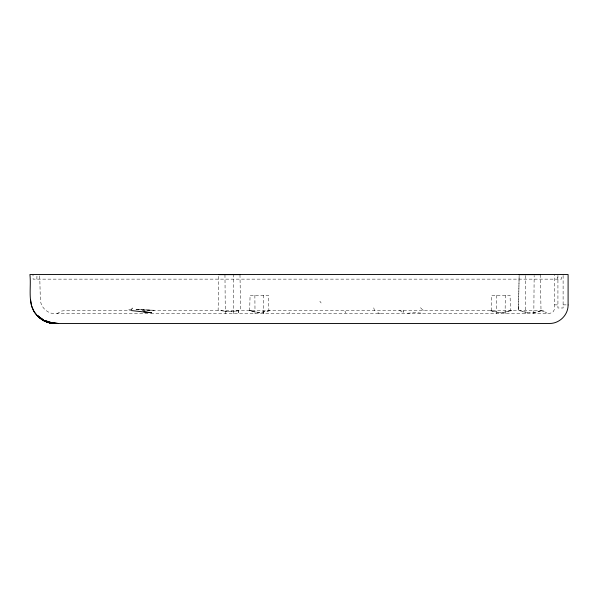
<?xml version="1.0" encoding="UTF-8"?>
<svg xmlns="http://www.w3.org/2000/svg" width="598" height="598" viewBox="0 0 598 598"><rect width="100%" height="100%" fill="white"/><g stroke="black" fill="none" stroke-linecap="round" stroke-linejoin="round"><path stroke-width="0.45" stroke-dasharray="2.99 2.24" d="M233.429 313.681L233.773 274.632M263.516 313.681L263.673 295.285M505.116 313.681L505.28 295.285M533.82 313.681L534.156 275.566M218.121 310.743L218.748 274.632M36.874 279.139L36.994 274.534M249.665 310.743L250.076 295.285L268.472 295.285L268.876 310.743M491.272 310.743L491.676 295.285L510.072 295.285L510.475 310.743M561.5 277.091L561.432 279.139L33.099 279.139L32.98 274.534M132.038 308.299L131.665 309.413L133.324 307.103M56.967 313.681L61.392 311.087L63.956 310.743L131.074 310.743M540.375 274.632L541.011 310.811C534.141 313.494 526.636 313.203 519.782 310.743L529.761 312.866M541.011 310.811L538.155 311.678M510.722 310.811L500.877 312.918L490.255 310.743L500.989 312.918L511.492 310.743L509.548 310.743M269.78 310.743L259.824 312.605L249.157 310.743L251.878 310.743M536.167 312.081L531.211 312.791M407.537 313.24L415.304 312.59L422.973 313.27M491.055 310.818L492.199 310.743M250.016 310.811L251.182 310.743M554.495 304.868L557.927 304.868M563.107 304.868L566.433 304.868M142.077 310.743L540.951 310.743L543.515 311.087L547.94 313.681M147.938 313.681L55.009 313.681C47.294 313.726 40.5 307.095 40.343 299.381L39.692 274.534M150.703 313.681L549.114 313.681L552.918 312.104L554.316 309.689L554.495 274.534M128.772 309.383L132.352 309.472M135.925 309.562L154.209 310.242L136.038 309.629L151.421 310.175M267.829 310.743L269.003 310.811L259.27 312.605L250.726 310.938M542.894 311.005L543.515 311.087L540.951 310.743L543.515 311.087M289.066 312.724L289.925 313.008M263.142 312.717L263.942 313.008M399.486 310.145L402.977 312.791M420.506 307.708L423.257 310.526M319.848 301.198L321.141 302.984M344.904 311.02L345.853 312.956M374.52 310.736L373.735 307.783L373.832 308.291M557.523 277.091L557.568 279.139M239.985 274.632L240.598 310.743M525.365 275.566L525.694 313.681M496.467 295.285L496.632 313.681M254.868 295.285L255.025 313.681M224.96 274.632L225.304 313.681M563.107 275.446L563.107 308L557.927 308L557.927 275.446M423.063 309.981A4.829 1.308 79.4 0 1 423.19 310.556M518.586 306.497L518.518 310.743L519.124 275.558L518.586 306.497M403.194 310.175L403.142 312.306L403.194 310.175M238.624 312.007L238.572 312.709L238.497 311.132L238.624 312.007M237.167 310.9L229.363 311.745L221.125 310.743L229.363 311.745L238.722 310.743L237.167 310.9M380.313 313.681L377.906 312.866L380.313 313.681"/><path stroke-width="0.9" d="M568.1 305.07C568.16 314.914 559.549 323.525 549.704 323.466L55.801 323.466C48.722 323.645 41.658 320.633 36.897 315.393C26.746 304.412 31.559 287.825 29.9 274.534L568.1 274.534L568.1 304.868M218.748 274.632L239.985 274.632M519.146 274.632L540.375 274.632M51.839 323.226L45.358 321.388L38.907 317.239L43.475 320.543L36.897 315.393L45.358 321.388L50.023 322.942L43.295 320.461L50.419 322.942L55.009 323.466M131.381 310.571L151.623 312.791L143.812 311.805M49.582 322.658L50.419 322.942L43.833 320.461L49.582 322.658L55.801 323.466L48.782 322.658L42.966 320.289M37.943 316.521L34.041 311.603L31.522 305.847L30.558 299.643M58.156 323.466L51.966 322.658L58.156 323.466M52.407 322.942L44.686 320.543L53.424 323.226L52.407 322.942M43.878 320.543L37.308 315.393L43.878 320.543"/></g></svg>
